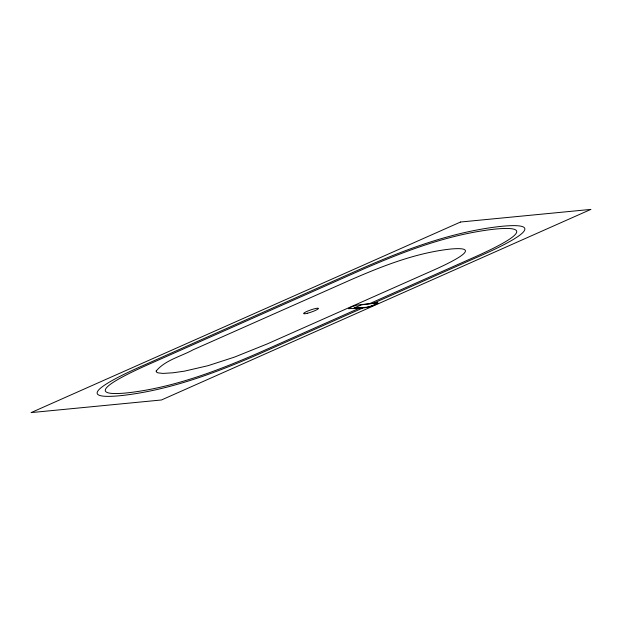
<?xml version="1.0" encoding="UTF-8"?>
<svg xmlns="http://www.w3.org/2000/svg" width="622" height="622" viewBox="0 0 622 622"><rect width="100%" height="100%" fill="white"/><g stroke="black" fill="none" stroke-linecap="round" stroke-linejoin="round"><path stroke-width="0.93" d="M348.452 308.566L351.99 306.654L357.075 305.099L377.826 302.751M354.19 307.882L361.654 304.819L377.313 302.906M377.935 303.256L373.806 305.425L367.579 307.206L354.252 308.053M377.445 303.388L369.81 306.654M359.493 308.139L258.76 352.845C217.086 370.93 173.896 387.428 128.49 392.739A214.574 30.237 -19.3 0 1 124.229 393.151C71.802 397.357 143.744 366.568 152.787 362.556L361.639 269.862C403.81 251.475 447.521 234.649 493.51 229.261A214.574 30.237 -19.3 0 1 497.771 228.849C550.198 224.643 478.256 255.432 469.213 259.444L370.074 303.443M362.921 307.913L258.946 354.058C215.321 373.029 170.008 389.994 122.464 395.468A237.425 33.456 -19.3 0 1 117.908 395.903C62.239 400.537 134.935 369.079 145.571 364.461L361.398 268.673C405.528 249.383 451.393 232.084 499.536 226.532A237.425 33.456 -19.3 0 1 504.092 226.097C559.761 221.463 487.065 252.921 476.429 257.539L374.11 302.945M369.118 306.918L369.896 306.7M368.737 307.019L368.551 307.066A10.753 1.516 -19.3 0 1 368.061 307.182L367.314 307.354M367.874 307.144L364.484 307.804L348.514 308.699M156.153 371.062L156.519 372.104L157.864 372.842L162.948 373.418L172.963 372.796L184.431 371.155L207.966 365.705L234.44 357.121L267.421 343.849L428.923 272.187C436.022 269.062 491.341 245.301 450.6 249.041C415.799 252.874 382.833 265.905 350.956 279.745L193.077 349.813C180.901 356.515 165.172 360.084 156.153 371.062M460.529 222.023L31.1 412.604L161.471 399.977L590.9 209.396L460.529 222.023M307.509 313.231A7.876 1.112 -19.3 0 0 318.441 308.411A7.876 1.112 -19.3 0 0 307.05 311.358A7.876 1.112 -19.3 0 0 307.509 313.231"/></g></svg>
